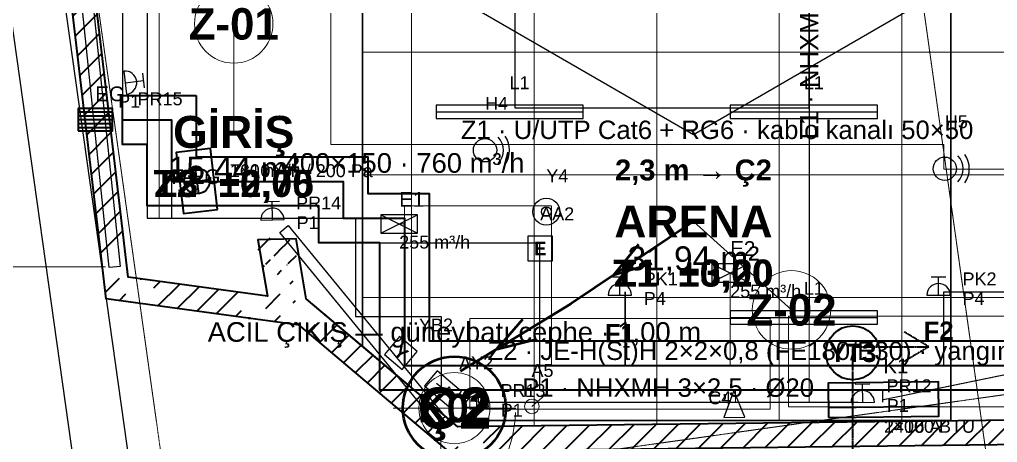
# Model space of a CAD drawing. Header units: millimetres. Extents: x -4681 to 15681, y -5011 to 17012.
# Drawn here: x -197 to 7780, y -180 to 3265 of the extents above; entities that cross this region are included whole.
import ezdxf
from ezdxf.enums import TextEntityAlignment as Align

# ---------------------------------------------------------------- set-up
doc = ezdxf.new("R2010")
doc.units = ezdxf.units.MM
doc.linetypes.add('DASHDOT', pattern=[3.556, 2.54, -0.508, 0, -0.508])
doc.linetypes.add('DASHED', pattern=[1.524, 1.27, -0.254])
for name, color, linetype, lineweight in [('A-CEPHE', 5, 'Continuous', 25), ('A-DUVAR-MEVCUT', 8, 'Continuous', 35), ('A-EKIPMAN', 9, 'Continuous', 18), ('A-KAPI', 8, 'Continuous', 18), ('A-KESIT-HAT', 1, 'DASHDOT', 35), ('A-MAHAL', 250, 'Continuous', 18), ('A-TAVAN-SINIR', 150, 'Continuous', 25), ('A-TAVAN-YAZI', 150, 'Continuous', 13), ('A-YANGIN-EKIP', 1, 'Continuous', 35), ('A-YANGIN-KACIS', 3, 'Continuous', 50), ('A-YAZI', 7, 'Continuous', 13), ('A-ZEMIN-DERZ', 253, 'Continuous', 13), ('A-ZEMIN-SINIR', 30, 'Continuous', 25), ('A-ZEMIN-YAZI', 30, 'Continuous', 13), ('E-AYD-ACIL', 3, 'Continuous', 25), ('E-AYD-ANAHTAR', 2, 'Continuous', 18), ('E-AYD-ARMATUR', 2, 'Continuous', 25), ('E-AYD-LINYE', 2, 'Continuous', 25), ('E-AYD-SORTI', 2, 'DASHED', 18), ('E-KUVVET-CIHAZ', 5, 'Continuous', 25), ('E-KUVVET-LINYE', 5, 'Continuous', 25), ('E-KUVVET-PRIZ', 5, 'Continuous', 25), ('E-YAZI', 7, 'Continuous', 13), ('E-ZAYIF-KAMERA', 6, 'Continuous', 25), ('E-ZAYIF-LINYE', 6, 'DASHED', 13), ('E-ZAYIF-SES', 6, 'Continuous', 25), ('E-ZAYIF-TAVA', 6, 'Continuous', 18), ('E-ZAYIF-YANGIN', 1, 'Continuous', 25), ('G-AKS-HAT', 8, 'DASHDOT', 18), ('G-OLCU', 7, 'Continuous', 13), ('G-OLCU-ZINCIR', 7, 'Continuous', 13), ('M-HAVA-BRANSMAN', 3, 'DASHED', 18), ('M-HAVA-CIHAZ', 2, 'Continuous', 35), ('M-HAVA-EGZOZ', 1, 'Continuous', 35), ('M-HAVA-MENFEZ', 3, 'Continuous', 25), ('M-KLIMA-BAKIR', 4, 'Continuous', 25), ('M-KLIMA-DRENAJ', 4, 'DASHED', 18), ('M-KLIMA-IC', 4, 'Continuous', 35), ('M-YAZI', 7, 'Continuous', 13)]:
    doc.layers.add(name, color=color, linetype=linetype, lineweight=lineweight)
doc.styles.add('GYM', font='arial.ttf')
doc.styles.add('GYM-B', font='arialbd.ttf')
doc.styles.add('OpenSansCondensed-Light', font='OpenSansCondensed-Light.ttf')
doc.dimstyles.new('EZDXF', dxfattribs={"dimtxt": 0.25, "dimasz": 0.175, "dimexe": 0.375, "dimexo": 0.125, "dimgap": 0.1, "dimtad": 1, "dimlfac": 100, "dimzin": 12, "dimdsep": 46, "dimtxsty": 'OpenSansCondensed-Light', "dimblk": 'ARCHTICK', "dimcen": 2.5, "dimazin": 3, "dimtfac": 0.5, "dimtmove": 2, "dimatfit": 3})
doc.dimstyles.new('GYM-50', dxfattribs={"dimscale": 50, "dimtxt": 2.5, "dimasz": 2.5, "dimexe": 1.25, "dimexo": 1.5, "dimgap": 0.9, "dimtad": 1, "dimdec": 0, "dimtxsty": 'GYM', "dimblk": 'ARCHTICK', "dimcen": 2.5, "dimclrd": 7, "dimclre": 7, "dimclrt": 7, "dimazin": 3, "dimtfac": 1, "dimtmove": 0, "dimatfit": 3, "dimlwd": 18, "dimlwe": 13})

# ---------------------------------------------------------------- blocks, each defined once
blk = doc.blocks.new('_ARCHTICK')
at = {"color": 0, "linetype": 'BYBLOCK', "const_width": 0.15}
blk.add_lwpolyline([(-0.5, -0.5), (0.5, 0.5)], dxfattribs=at)
blk = doc.blocks.new('M_MENFEZ_EGZOZ')
for p, q in [((-150, -75), (150, 75)), ((-150, 75), (150, -75))]:
    blk.add_line(p, q)
blk.add_lwpolyline([(-150, -75), (150, -75), (150, 75), (-150, 75)], close=True)
at = {"style": 'GYM'}
for tag, p, height in [('KOD', (0, 140), 120), ('DEBI', (0, -200), 105)]:
    blk.add_attdef(tag, p, '', height=height, dxfattribs=at)
blk = doc.blocks.new('M_FAN')
for q in [(0, 105), (-105, 0), (105, 0), (0, -105)]:
    blk.add_line((0, 0), q)
blk.add_lwpolyline([(-250, -140), (250, -140), (250, 140), (-250, 140)], close=True)
blk.add_circle((0, 0), 105)
at = {"style": 'GYM'}
for tag, p, height in [('KOD', (0, 210), 120), ('TANIM', (0, -270), 105)]:
    blk.add_attdef(tag, p, '', height=height, dxfattribs=at)
blk = doc.blocks.new('M_PANJUR')
for p, q in [((-140, 64), (140, 64)), ((-140, 32), (140, 32)), ((-140, 0), (140, 0)), ((-140, -32), (140, -32)), ((-140, -64), (140, -64))]:
    blk.add_line(p, q)
blk.add_lwpolyline([(-140, -90), (140, -90), (140, 90), (-140, 90)], close=True)
at = {"style": 'GYM'}
blk.add_attdef('KOD', (0, 150), '', height=120, dxfattribs=at)
blk = doc.blocks.new('M_KLIMA_IC')
blk.add_line((-450, -60), (450, -60))
blk.add_lwpolyline([(-450, -140), (450, -140), (450, 140), (-450, 140)], close=True)
at = {"style": 'GYM'}
for tag, p, height in [('KOD', (0, 215), 120), ('KAPASITE', (0, -270), 105)]:
    blk.add_attdef(tag, p, '', height=height, dxfattribs=at)
blk = doc.blocks.new('E_ARMATUR_LINEER')
blk.add_line((-600, 0), (600, 0))
blk.add_lwpolyline([(-600, -55), (600, -55), (600, 55), (-600, 55)], close=True)
at = {"style": 'GYM'}
blk.add_attdef('LINYE', (0, 185), '', height=105, dxfattribs=at)
blk = doc.blocks.new('E_ACIL')
blk.add_lwpolyline([(-100, -100), (100, -100), (100, 100), (-100, 100)], close=True)
at = {"style": 'GYM-B'}
blk.add_text('E', height=110, dxfattribs=at).set_placement((0, 0), align=Align.MIDDLE_CENTER)
at = {"style": 'GYM'}
blk.add_attdef('KOD', (0, 230), '', height=105, dxfattribs=at)
blk = doc.blocks.new('E_YONLENDIRME')
for points in [[(-130, -80), (130, -80), (130, 80), (-130, 80)], [(30, 45), (80, 0), (30, -45)]]:
    blk.add_lwpolyline(points, close=True)
blk.add_lwpolyline([(-70, 0), (30, 0)])
at = {"style": 'GYM'}
blk.add_attdef('KOD', (0, 205), '', height=105, dxfattribs=at)
blk = doc.blocks.new('E_ANAHTAR')
blk.add_line((0, 0), (130, 110))
blk.add_circle((0, 0), 60)
at = {"style": 'GYM'}
blk.add_attdef('KOD', (0, 240), '', height=105, dxfattribs=at)
blk = doc.blocks.new('E_PRIZ')
for p, q in [((-60, 150), (60, 150)), ((0, 0), (0, 150)), ((-95, 0), (95, 0))]:
    blk.add_line(p, q)
blk.add_arc((0, 0), 95, 0, 180)
at = {"style": 'GYM'}
for tag, p in [('KOD', (195, 80)), ('LINYE', (195, -80))]:
    blk.add_attdef(tag, p, '', height=105, dxfattribs=at)
blk = doc.blocks.new('E_KAMERA')
blk.add_lwpolyline([(-110, -85), (110, 0), (-110, 85)], close=True)
at = {"style": 'GYM'}
blk.add_attdef('KOD', (0, 210), '', height=105, dxfattribs=at)
blk = doc.blocks.new('E_HOPARLOR')
blk.add_circle((0, 0), 95)
for radius, start, end in [(150, -45, 45), (200, -35, 35)]:
    blk.add_arc((0, 0), radius, start, end)
at = {"style": 'GYM'}
blk.add_attdef('KOD', (0, 330), '', height=105, dxfattribs=at)
blk = doc.blocks.new('E_DEDEKTOR')
for radius in [110, 40]:
    blk.add_circle((0, 0), radius)
at = {"style": 'GYM'}
blk.add_attdef('KOD', (0, 240), '', height=105, dxfattribs=at)
blk = doc.blocks.new('E_YANGIN_BUTON')
blk.add_lwpolyline([(-95, -95), (95, -95), (95, 95), (-95, 95)], close=True)
at = {"style": 'GYM-B'}
blk.add_text('Y', height=105, dxfattribs=at).set_placement((0, 0), align=Align.MIDDLE_CENTER)
at = {"style": 'GYM'}
blk.add_attdef('KOD', (0, 230), '', height=105, dxfattribs=at)

msp = doc.modelspace()

# ---------------------------------------------------------------- hatches: boundary and pattern name
at = {"layer": 'A-DUVAR-MEVCUT'}
h = msp.add_hatch(dxfattribs=at)
h.set_pattern_fill('ANSI31', scale=40)
h.paths.add_polyline_path([(755.9, 6839.6), (760.1, 6814), (957.4615, 6846.37962), (953.2615, 6871.97962)])
h.paths.add_polyline_path([(970.1, 6843.47545), (760.1, 6814), (755.9, 6839.6), (550.1, 6819.23615), (550.1, 7020.21287), (588.37327, 7024), (970.1, 7024)])
h.paths.add_polyline_path([(760.1, 6814), (1177.6, 6872.6), (1149.80064, 7070.65857), (732.30064, 7012.05857)])
h.paths.add_polyline_path([(1148.79926, 7082.6), (1177.6, 6872.6), (967.6, 6843.12455), (967.6, 7082.6)])
h.paths.add_polyline_path([(1177.6, 6872.6), (1133, 7197.8), (934.85479, 7170.6251), (979.45479, 6845.4251)])
h.paths.add_polyline_path([(998.71736, 7407.8), (1032.1, 7184.8), (1133, 7197.8), (1161.80074, 6987.8), (923, 6987.8), (923, 7407.8)])
h.paths.add_polyline_path([(1133, 7197.8), (1032.1, 7184.8), (1057.65684, 6986.4396), (1158.55684, 6999.4396)])
h.paths.add_polyline_path([(1000.66343, 7394.8), (1032.1, 7184.8), (1133, 7197.8), (1163.58364, 6974.8), (822.1, 6974.8), (822.1, 7047.12719), (850.06655, 7049.89447), (822.1, 7236.71433), (822.1, 7394.8)])
h.paths.add_polyline_path([(1032.1, 7184.8), (863.6, 8310.4), (665.80397, 8280.79034), (834.30397, 7155.19034)])
h.paths.add_polyline_path([(1073.6, 8341.83924), (863.6, 8310.4), (895.03657, 8100.4), (692.80804, 8100.4), (653.6, 8362.31433), (653.6, 8481.18967), (915.50741, 8520.4), (1073.6, 8520.4)])
h.paths.add_polyline_path([(863.6, 8310.4), (4855.3, 8908), (4825.68788, 9105.79566), (833.98788, 8508.19566)])
h.paths.add_polyline_path([(4645.3, 9078.78967), (4907.20741, 9118), (5050.72489, 9118), (5053.40565, 8996.24161), (5065.3, 8997.89562), (5065.3, 8795.97116), (4858.4, 8767.2), (4855.3, 8908), (4645.3, 8876.56076)])
h.paths.add_polyline_path([(4855.3, 8908), (4858.4, 8767.2), (5058.35154, 8771.60234), (5055.25154, 8912.40234)])
h.paths.add_polyline_path([(5068.4, 8977.2), (5068.4, 8796.40224), (4858.4, 8767.2), (4855.3, 8908), (4648.4, 8877.02487), (4648.4, 8977.2)])
h.paths.add_polyline_path([(4858.4, 8767.2), (6449.1, 8988.4), (6421.55341, 9186.49388), (4830.85341, 8965.29388)])
h.paths.add_polyline_path([(6412.11555, 9198.4), (6449.1, 8988.4), (6239.1, 8959.19776), (6239.1, 9198.4)])
h.paths.add_polyline_path([(6449.1, 8988.4), (5826, 12526.4), (5629.03136, 12491.71058), (6252.13136, 8953.71058)])
h.paths.add_polyline_path([(6036, 12554.40138), (5826, 12526.4), (5862.98445, 12316.4), (5659.90644, 12316.4), (5616, 12565.70346), (5616, 12700.16874), (5887.72105, 12736.4), (6036, 12736.4)])
h.paths.add_polyline_path([(5826, 12526.4), (9875.8, 13066.4), (9849.36597, 13264.64541), (5799.56597, 12724.64541)])
h.paths.add_polyline_path([(9908.3115, 12856.4), (9875.8, 13066.4), (9665.8, 13038.39862), (9665.8, 13240.16874), (9937.52105, 13276.4), (10045.67113, 13276.4), (10085.8, 13017.19747), (10085.8, 12856.4)])
h.paths.add_polyline_path([(9875.8, 13066.4), (10521.21197, 8897.52123), (10718.85739, 8928.12004), (10073.44542, 13096.99881)])
h.paths.add_polyline_path([(10553.73829, 8687.52123), (10521.21197, 8897.52123), (10488.70047, 9107.52123), (10691.0831, 9107.52123), (10718.85634, 8928.12685), (10731.21197, 8848.35507), (10731.21197, 8687.52123)])
h.paths.add_polyline_path([(10521.21197, 8897.52123), (11110.70061, 5091.60025), (11308.34393, 5122.21268), (10718.85528, 8928.13366)])
h.paths.add_polyline_path([(11143.22349, 4881.60025), (11110.70061, 5091.60025), (11078.17429, 5301.60025), (11280.55908, 5301.60025), (11308.34393, 5122.21268), (11320.70061, 5042.42563), (11320.70061, 4881.60025)])
h.paths.add_polyline_path([(11110.70061, 5091.60025), (11722.09975, 1143.79998), (11919.74355, 1174.40925), (11308.34442, 5122.20951)])
h.paths.add_polyline_path([(11512.09975, 1130.5534), (11722.09975, 1143.79998), (11689.57687, 1353.79998), (11891.96116, 1353.79998), (11932.09975, 1094.62537), (11932.09975, 956.64906), (11569.86991, 933.79998), (11512.09975, 933.79998)])
h.paths.add_polyline_path([(11722.09975, 1143.79998), (10588.6, 1072.3), (10601.19077, 872.69671), (11734.69052, 944.1967)])
h.paths.add_polyline_path([(10378.6, 1282.3), (10561.73131, 1282.3), (10588.6, 1072.3), (10798.6, 1085.54658), (10798.6, 885.14908), (10436.37017, 862.3), (10413.83831, 862.3), (10411.93809, 877.15172), (10393.83456, 862.3), (10378.6, 862.3)])
h.paths.add_polyline_path([(10588.6, 1072.3), (10524, 1577.2), (10325.61719, 1551.81769), (10390.21719, 1046.91769)])
h.paths.add_polyline_path([(10314, 1367.2), (10314, 1558.4237), (10524, 1577.2), (10550.86869, 1367.2)])
h.paths.add_polyline_path([(10524, 1577.2), (10238.8, 1551.7), (10256.61114, 1352.49467), (10541.81114, 1377.99467)])
h.paths.add_polyline_path([(10448.8, 1341.7), (10265.66869, 1341.7), (10238.8, 1551.7), (10448.8, 1570.4763)])
h.paths.add_polyline_path([(10238.8, 1551.7), (10303.4, 1046.8), (10501.78281, 1072.18231), (10437.18281, 1577.08231)])
h.paths.add_polyline_path([(10093.4, 874.52078), (10303.4, 1046.8), (10276.53131, 1256.8), (10513.4, 1256.8), (10513.4, 867.15896), (10414.0187, 860.89009), (10411.93809, 877.15172), (10362.7513, 836.8), (10093.4, 836.8)])
h.paths.add_polyline_path([(10303.4, 1046.8), (9540.39155, 420.84523), (9667.24235, 266.22027), (10430.25079, 892.17505)])
h.paths.add_polyline_path([(9330.39155, 248.48705), (9540.39155, 420.84523), (9750.39155, 593.12445), (9750.39155, 334.43399), (9667.25972, 266.23453), (9599.77378, 210.84523), (9330.39155, 210.84523)])
h.paths.add_polyline_path([(9540.39155, 420.84523), (9046.39991, 15.4), (9173.28544, -139.19645), (9667.27708, 266.24878)])
h.paths.add_polyline_path([(9256.39991, -70.97998), (9119.02362, -183.73201), (8836.39991, -187.16739), (8836.39991, 12.84738), (9046.39991, 15.4), (9256.39991, 187.75817)])
h.paths.add_polyline_path([(9046.39991, 15.4), (3378.1, -53.5), (3380.53088, -253.48523), (9048.83079, -184.58523)])
h.paths.add_polyline_path([(3588.1, -250.96216), (3305.96755, -254.39157), (3168.1, -137.88881), (3168.1, 123.95713), (3378.1, -53.5), (3588.1, -50.94738)])
h.paths.add_polyline_path([(3378.1, -53.5), (2141.7, 991.3), (2012.61127, 838.53842), (3249.01127, -206.26158)])
h.paths.add_polyline_path([(1931.7, 796.08633), (1931.7, 1201.3), (2106.4269, 1201.3), (2141.7, 991.3), (2351.7, 813.84287), (2351.7, 781.3), (2080.34632, 781.3), (2063.38451, 795.63331), (2065.78953, 781.3), (2040.70597, 781.3)])
h.paths.add_polyline_path([(2141.7, 991.3), (2059.9, 1478.3), (1862.66297, 1445.17066), (1944.46297, 958.17066)])
h.paths.add_polyline_path([(1849.9, 1268.3), (1849.9, 1473.66617), (2059.9, 1478.3), (2095.1731, 1268.3)])
h.paths.add_polyline_path([(2059.9, 1478.3), (1747.2, 1471.4), (1751.6121, 1271.44867), (2064.3121, 1278.34867)])
h.paths.add_polyline_path([(1957.2, 1261.4), (1782.43643, 1261.4), (1747.2, 1471.4), (1957.2, 1476.03383)])
h.paths.add_polyline_path([(1747.2, 1471.4), (1824.2, 1012.5), (2021.44265, 1045.59585), (1944.44265, 1504.49585)])
h.paths.add_polyline_path([(2034.2, 1222.5), (2034.2, 802.5), (1884.41791, 802.5), (1614.2, 839.15424), (1614.2, 1040.98586), (1824.2, 1012.5), (1788.96357, 1222.5)])
h.paths.add_polyline_path([(1824.2, 1012.5), (688.9, 1166.5), (662.01681, 968.315), (1797.31681, 814.315)])
h.paths.add_polyline_path([(664.28409, 1376.5), (688.9, 1166.5), (898.9, 1138.01414), (898.9, 956.5), (749.11791, 956.5), (508.31777, 989.16381), (478.9, 1240.12882), (478.9, 1376.5)])
h.paths.add_polyline_path([(688.9, 1166.5), (32.3, 6768), (-166.33998, 6744.7157), (490.26002, 1143.2157)])
h.paths.add_polyline_path([(242.3, 6788.77944), (32.3, 6768), (56.91591, 6558), (-144.45343, 6558), (-177.7, 6841.62882), (-177.7, 6948.19728), (123.49059, 6978), (242.3, 6978)])
h.paths.add_polyline_path([(32.3, 6768), (755.9, 6839.6), (736.20624, 7038.62803), (12.60624, 6967.02803)])
h.paths.add_polyline_path([(965.9, 6842.88594), (760.1, 6814), (755.9, 6839.6), (545.9, 6818.82056), (545.9, 7019.79728), (847.09059, 7049.6), (965.9, 7049.6)])

# ---------------------------------------------------------------- linework, layer by layer
at = {"layer": 'A-CEPHE'}
for points in [[(-44.75972, 6835.35588), (44.75972, 6844.64412), (624.75972, 1254.64412), (535.24028, 1245.35588)], [(3274.7883, 28.54425), (3205.2117, -28.54425), (1925.2117, 1531.45575), (1994.7883, 1588.54425)]]:
    msp.add_lwpolyline(points, close=True, dxfattribs=at)
at = {"layer": 'A-DUVAR-MEVCUT'}
msp.add_lwpolyline([(850.06655, 7049.89447), (636.19468, 8478.58391), (5050.25338, 9139.41551), (5053.40565, 8996.24161), (6216.16446, 9157.93285), (5592.86181, 12697.08349), (10043.48371, 13290.52905), (10718.85634, 8928.12685), (11308.34393, 5122.21268), (11953.26152, 957.98393), (10414.0187, 860.89009), (10411.93809, 877.15172), (9667.25972, 266.23453), (9119.02362, -183.73201), (3305.96755, -254.39157), (2063.38451, 795.63331), (2066.37374, 777.81824), (508.31777, 989.16381), (-190.04858, 6946.9754)], close=True, dxfattribs=at)
msp.add_lwpolyline([(9046.39991, 15.4), (3378.1, -53.5), (2141.7, 991.3), (2059.9, 1478.3), (1747.2, 1471.4), (1824.2, 1012.5), (688.9, 1166.5), (32.3, 6768), (755.9, 6839.6), (760.1, 6814), (1177.6, 6872.6), (1133, 7197.8), (1032.1, 7184.8), (863.6, 8310.4), (4855.3, 8908), (4858.4, 8767.2), (6449.1, 8988.4), (5826, 12526.4)], dxfattribs=at)
at = {"layer": 'A-EKIPMAN'}
for points in [[(5300, 6369.88661), (3550.72689, 5359.9433), (3550.72689, 3340.0567), (5300, 2330.11339), (7049.27311, 3340.0567), (7049.27311, 5359.9433)], [(5925, 90), (5925, 830), (3475, 830), (3475, 90)], [(8525, 110), (8525, 850), (6075, 850), (6075, 110)]]:
    msp.add_lwpolyline(points, close=True, dxfattribs=at)
at = {"layer": 'A-KAPI'}
msp.add_line((2850, 100), (3850, 100), dxfattribs=at)
msp.add_arc((2850, 100), 1000, -90, -2, dxfattribs=at)
at = {"layer": 'A-KESIT-HAT'}
for p, q in [((7220, 600), (7020, 720)), ((6600, -700), (6600, 600)), ((6600, 600), (7220, 600)), ((7220, 600), (7020, 480))]:
    msp.add_line(p, q, dxfattribs=at)
at = {"layer": 'A-MAHAL'}
for p, q in [((1550, 2350), (1550, 3230)), ((5300, 1620), (6100, 900)), ((3350, 100), (3350, 100))]:
    msp.add_line(p, q, dxfattribs=at)
for centre, radius in [((1550, 3230), 320), ((6100, 900), 320), ((3350, 100), 290)]:
    msp.add_circle(centre, radius, dxfattribs=at)
at = {"layer": 'A-TAVAN-SINIR'}
for points in [[(2600, 604.02093), (3314.78894, 0), (7400, 0), (7400, 6700), (2600, 6700), (2600, 8570.35757), (863.6, 8310.4), (4855.3, 8908), (4858.4, 8767.2), (6449.1, 8988.4), (5550, 8863.3727), (5550, 8520), (8252.57632, 8520), (9513.9, 399.1), (9046.4, 15.4), (3378.1, -53.5)], [(2141.7, 991.3), (2059.9, 1478.3), (1747.2, 1471.4), (1824.2, 1012.5), (688.9, 1166.5), (32.3, 6768), (755.9, 6839.6), (760.1, 6814), (1177.6, 6872.6), (1133, 7197.8), (1032.1, 7184.8), (863.6, 8310.4), (2600, 8570.35757), (2600, 604.02093)], [(7400, 6700), (7400, 0), (3314.78894, 0), (2600, 604.02093), (2600, 6700)]]:
    msp.add_lwpolyline(points, close=True, dxfattribs=at)
at = {"layer": 'A-YANGIN-EKIP'}
msp.add_circle((6600, 550), 220, dxfattribs=at)
at = {"layer": 'A-YANGIN-KACIS'}
for p, q in [((4650.4614, 1184.80914), (4853.19151, 1435.89951)), ((4650.4614, 1184.80914), (4959.78963, 1276.79785)), ((3696.40927, 581.139), (3909.44448, 823.54748)), ((3696.40927, 581.139), (4009.30794, 660.13455))]:
    msp.add_line(p, q, dxfattribs=at)
msp.add_lwpolyline([(5300, 1620), (4300, 950), (3400, 400)], dxfattribs=at)
msp.add_circle((3350, 100), 420, dxfattribs=at)
at = {"layer": 'A-ZEMIN-DERZ'}
for p, q in [((3000, 266.00734), (3000, 6700)), ((4000, 0), (4000, 6700)), ((5000, 0), (5000, 6700)), ((6000, 0), (6000, 6700)), ((7000, 0), (7000, 6700)), ((2600, 3000), (7400, 3000)), ((7400, 3000), (9109.93286, 3000)), ((2600, 2000), (7400, 2000)), ((7400, 2000), (9265.25107, 2000)), ((2600, 1000), (7400, 1000)), ((7400, 1000), (9420.56929, 1000)), ((3000, 266.00734), (3000, 266.00734)), ((3314.78894, 0), (7400, 0)), ((3314.78894, 0), (7400, 0)), ((4000, -45.94061), (4000, 0)), ((5000, -33.78529), (5000, 0)), ((7000, -9.47465), (7000, 0)), ((7400, 0), (7779.46502, 0))]:
    msp.add_line(p, q, dxfattribs=at)
at = {"layer": 'A-ZEMIN-SINIR'}
for points in [[(2600, 604.02093), (3314.78894, 0), (7400, 0), (7400, 6700), (2600, 6700), (2600, 8570.35757), (863.6, 8310.4), (4855.3, 8908), (4858.4, 8767.2), (6449.1, 8988.4), (5550, 8863.3727), (5550, 8520), (8252.57632, 8520), (9513.9, 399.1), (9046.4, 15.4), (3378.1, -53.5)], [(2141.7, 991.3), (2059.9, 1478.3), (1747.2, 1471.4), (1824.2, 1012.5), (688.9, 1166.5), (32.3, 6768), (755.9, 6839.6), (760.1, 6814), (1177.6, 6872.6), (1133, 7197.8), (1032.1, 7184.8), (863.6, 8310.4), (2600, 8570.35757), (2600, 604.02093)], [(7400, 6700), (7400, 0), (3314.78894, 0), (2600, 604.02093), (2600, 6700)], [(5300, 6369.88661), (3550.72689, 5359.9433), (3550.72689, 3340.0567), (5300, 2330.11339), (7049.27311, 3340.0567), (7049.27311, 5359.9433)]]:
    msp.add_lwpolyline(points, close=True, dxfattribs=at)
at = {"layer": 'E-AYD-LINYE'}
for p, q in [((6243, 5847), (6243, 847)), ((843, 4147), (843, 1647)), ((3843, 4147), (3843, 2547)), ((6243, 2547), (6243, 4147)), ((3843, 2547), (6243, 2547)), ((843, 1647), (2543, 1647)), ((2543, 1647), (2543, 1447)), ((2543, 1447), (4043, 1447)), ((4043, 1447), (4043, 247)), ((4043, 247), (3243, 247))]:
    msp.add_line(p, q, dxfattribs=at)
at = {"layer": 'E-AYD-SORTI'}
for p, q in [((6243, 147), (6243, 847)), ((3943, 147), (6243, 147))]:
    msp.add_line(p, q, dxfattribs=at)
at = {"layer": 'E-KUVVET-LINYE'}
for p, q in [((643, 6347), (643, 2447)), ((643, 6347), (643, 2447)), ((643, 6347), (643, 2447)), ((643, 5047), (643, 2747)), ((643, 2747), (643, 2447)), ((643, 2447), (1043, 2447)), ((643, 2447), (1043, 2447)), ((643, 2447), (1043, 2447)), ((643, 2447), (1043, 2447)), ((1043, 2447), (1043, 1647)), ((1043, 2447), (1043, 1647)), ((1043, 2447), (1043, 1647)), ((1043, 2447), (1043, 1947)), ((1043, 1947), (1243, 1947)), ((1043, 1647), (1843, 1647)), ((1043, 1647), (2543, 1647)), ((1043, 1647), (2543, 1647)), ((1843, 1647), (2543, 1647)), ((2543, 1647), (2543, 847)), ((2543, 1647), (2543, 847)), ((2543, 1647), (2543, 847)), ((4743, 447), (4743, 1047)), ((4743, 1047), (4743, 447)), ((7343, 447), (7343, 1047)), ((7343, 1047), (8843, 1047)), ((2543, 847), (3243, 847)), ((2543, 847), (3243, 847)), ((2543, 847), (3243, 847)), ((3243, 847), (3243, 247)), ((3243, 847), (3243, 447)), ((3243, 847), (3243, 247)), ((3243, 447), (4743, 447)), ((4743, 447), (7343, 447)), ((3243, 247), (3543, 247)), ((3243, 247), (6843, 247)), ((3543, 247), (3543, 147)), ((6843, 247), (6843, 147)), ((3543, 147), (6643, 147))]:
    msp.add_line(p, q, dxfattribs=at)
at = {"layer": 'E-ZAYIF-LINYE'}
for p, q in [((943, 3547), (943, 1647)), ((2943, 547), (2943, 1747)), ((2943, 1747), (4143, 1747)), ((4143, 1747), (4143, 447)), ((943, 1647), (2543, 1647)), ((2543, 1647), (2543, 847)), ((2543, 847), (2943, 847)), ((2943, 847), (2943, 547)), ((4143, 447), (8943, 447))]:
    msp.add_line(p, q, dxfattribs=at)
at = {"layer": 'E-ZAYIF-TAVA'}
for p, q in [((2343, 4647), (2343, 2247)), ((943, 3347), (943, 1647)), ((2343, 2247), (3643, 2247)), ((3643, 2247), (7343, 2247)), ((7343, 2247), (7343, 2047)), ((7343, 2047), (8743, 2047)), ((943, 1647), (2543, 1647)), ((2543, 1647), (2543, 847)), ((2543, 847), (3243, 847)), ((3243, 847), (3243, 247)), ((3243, 247), (5643, 247)), ((5643, 247), (5643, 147))]:
    msp.add_line(p, q, dxfattribs=at)
at = {"layer": 'G-AKS-HAT'}
for p, q in [((8105.77681, -3247.26143), (5456.27769, 15604.90439)), ((1504.91193, -4174.95249), (-1144.58719, 14677.21333)), ((-2110.55747, -1188.7443), (14845.47209, 1194.27024))]:
    msp.add_line(p, q, dxfattribs=at)
at = {"layer": 'M-HAVA-BRANSMAN'}
for p, q in [((2943, 1600), (2900, 1600)), ((2900, 1600), (2900, 1600)), ((5600, 447), (5600, 1200)), ((5600, 447), (5600, 447))]:
    msp.add_line(p, q, dxfattribs=at)
at = {"layer": 'M-HAVA-EGZOZ'}
msp.add_lwpolyline([(1243, 2647), (1243, 2147), (2643, 2147), (2643, 1847), (3143, 1847), (3143, 647), (8043, 647), (8043, 1447), (8443, 1447), (8443, 247), (2743, 247), (2743, 1447), (2243, 1447), (2243, 1747), (843, 1747), (843, 2247), (643, 2247), (643, 2647)], close=True, dxfattribs=at)
msp.add_lwpolyline([(643, 2447), (1043, 2447), (1043, 1947), (2443, 1947), (2443, 1647), (2943, 1647), (2943, 447), (5643, 447), (8243, 447), (8243, 1447)], dxfattribs=at)
at = {"layer": 'M-KLIMA-BAKIR'}
msp.add_lwpolyline([(6851, 169), (9050, 620), (9520, 3900), (10050, 5550), (10800, 6050), (11900, 6100)], dxfattribs=at)
at = {"layer": 'M-KLIMA-DRENAJ'}
msp.add_lwpolyline([(6851, 169), (9050, 620), (9520, 3900), (10600, 5300), (11600, 5550)], dxfattribs=at)

# ---------------------------------------------------------------- block references
at = {"layer": 'E-AYD-ACIL'}
msp.add_blockref('E_ACIL', (4050, 1400), dxfattribs=at).add_auto_attribs({'KOD': 'AA2'})
ref = msp.add_blockref('E_YONLENDIRME', (3257, 259), dxfattribs=dict(at, rotation=319.8))
ref.add_attrib('KOD', 'AY2', (3389.31883, 415.57819), dxfattribs={"layer": '0', "height": 105, "style": 'GYM'})
at = {"layer": 'E-AYD-ANAHTAR'}
ref = msp.add_blockref('E_ANAHTAR', (3982, 114), dxfattribs=dict(at, rotation=0.7))
ref.add_attrib('KOD', 'A5', (3979.06792, 353.98209), dxfattribs={"layer": '0', "height": 105, "style": 'GYM'})
at = {"layer": 'E-AYD-ARMATUR'}
for p in [(3800, 2513), (6200, 2513), (6200, 838)]:
    msp.add_blockref('E_ARMATUR_LINEER', p, dxfattribs=at).add_auto_attribs({'LINYE': 'L1'})
at = {"layer": 'E-KUVVET-CIHAZ'}
ref = msp.add_blockref('M_FAN', (1250, 1950), dxfattribs=dict(at, rotation=96.7))
ref.add_attrib('KOD', 'F-EG', (1041.43416, 1925.49915), dxfattribs={"layer": '0', "height": 120, "style": 'GYM'})
ref.add_attrib('TANIM', '1×10 A', (1518.15608, 1981.5011), dxfattribs={"layer": '0', "height": 105, "style": 'GYM'})
ref = msp.add_blockref('M_KLIMA_IC', (6851, 169), dxfattribs=dict(at, rotation=0.7))
ref.add_attrib('KOD', 'K1', (6848.37334, 383.98395), dxfattribs={"layer": '0', "height": 120, "style": 'GYM'})
ref.add_attrib('KAPASITE', '1×16 A', (6854.29859, -100.97985), dxfattribs={"layer": '0', "height": 105, "style": 'GYM'})
at = {"layer": 'E-KUVVET-PRIZ'}
ref = msp.add_blockref('E_PRIZ', (664, 2751), dxfattribs=dict(at, rotation=276.7))
ref.add_attrib('KOD', 'PR15', (766.20445, 2566.66538), dxfattribs={"layer": '0', "height": 105, "style": 'GYM'})
ref.add_attrib('LINYE', 'P1', (607.29714, 2547.99806), dxfattribs={"layer": '0', "height": 105, "style": 'GYM'})
ref = msp.add_blockref('E_PRIZ', (1866, 1634), dxfattribs=dict(at, rotation=1.3))
ref.add_attrib('KOD', 'PR14', (2059.13482, 1718.40344), dxfattribs={"layer": '0', "height": 105, "style": 'GYM'})
ref.add_attrib('LINYE', 'P1', (2062.7648, 1558.44462), dxfattribs={"layer": '0', "height": 105, "style": 'GYM'})
for p, values in [((4700, 1020), {'KOD': 'PK1', 'LINYE': 'P4'}), ((7300, 1020), {'KOD': 'PK2', 'LINYE': 'P4'})]:
    msp.add_blockref('E_PRIZ', p, dxfattribs=at).add_auto_attribs(values)
ref = msp.add_blockref('E_PRIZ', (6681, 147), dxfattribs=dict(at, rotation=0.7))
ref.add_attrib('KOD', 'PR12', (6875.00809, 229.37634), dxfattribs={"layer": '0', "height": 105, "style": 'GYM'})
ref.add_attrib('LINYE', 'P1', (6876.96281, 69.38829), dxfattribs={"layer": '0', "height": 105, "style": 'GYM'})
ref = msp.add_blockref('E_PRIZ', (3532, 108), dxfattribs=dict(at, rotation=0.7))
ref.add_attrib('KOD', 'PR13', (3726.00809, 190.37634), dxfattribs={"layer": '0', "height": 105, "style": 'GYM'})
ref.add_attrib('LINYE', 'P1', (3727.96281, 30.38829), dxfattribs={"layer": '0', "height": 105, "style": 'GYM'})
at = {"layer": 'E-ZAYIF-KAMERA'}
ref = msp.add_blockref('E_KAMERA', (5632, 134), dxfattribs=dict(at, rotation=90.7))
ref.add_attrib('KOD', 'C4', (5422.01567, 131.43443), dxfattribs={"layer": '0', "height": 105, "style": 'GYM'})
at = {"layer": 'E-ZAYIF-SES'}
for p, values in [((3600, 2200), {'KOD': 'H4'}), ((7350, 2050), {'KOD': 'H5'})]:
    msp.add_blockref('E_HOPARLOR', p, dxfattribs=at).add_auto_attribs(values)
at = {"layer": 'E-ZAYIF-YANGIN'}
msp.add_blockref('E_DEDEKTOR', (4100, 1700), dxfattribs=at).add_auto_attribs({'KOD': 'Y4'})
ref = msp.add_blockref('E_YANGIN_BUTON', (2913, 549), dxfattribs=dict(at, rotation=319.8))
ref.add_attrib('KOD', 'YB2', (3061.45527, 724.67309), dxfattribs={"layer": '0', "height": 105, "style": 'GYM'})
at = {"layer": 'M-HAVA-CIHAZ'}
msp.add_blockref('M_PANJUR', (420, 2450), dxfattribs=at).add_auto_attribs({'KOD': 'EG'})
ref = msp.add_blockref('M_FAN', (1250, 1950), dxfattribs=dict(at, rotation=96.7))
ref.add_attrib('KOD', 'F-EG', (1041.43416, 1925.49915), dxfattribs={"layer": '0', "height": 120, "style": 'GYM'})
ref.add_attrib('TANIM', '760 m³/h / 200 Pa', (1518.15608, 1981.5011), dxfattribs={"layer": '0', "height": 105, "style": 'GYM'})
at = {"layer": 'M-HAVA-MENFEZ'}
for p, values in [((2900, 1600), {'KOD': 'E1', 'DEBI': '255 m³/h'}), ((5600, 1200), {'KOD': 'E2', 'DEBI': '255 m³/h'})]:
    msp.add_blockref('M_MENFEZ_EGZOZ', p, dxfattribs=at).add_auto_attribs(values)
at = {"layer": 'M-KLIMA-IC'}
ref = msp.add_blockref('M_KLIMA_IC', (6851, 169), dxfattribs=dict(at, rotation=0.7))
ref.add_attrib('KOD', 'K1', (6848.37334, 383.98395), dxfattribs={"layer": '0', "height": 120, "style": 'GYM'})
ref.add_attrib('KAPASITE', '24000 BTU', (6854.29859, -100.97985), dxfattribs={"layer": '0', "height": 105, "style": 'GYM'})

# ---------------------------------------------------------------- texts
at = {"layer": 'A-EKIPMAN', "style": 'GYM-B'}
for s, p in [('F2', (7300, 730)), ('F1', (4700, 710))]:
    msp.add_text(s, height=150, dxfattribs=at).set_placement(p, align=Align.MIDDLE_CENTER)
at = {"layer": 'A-MAHAL', "style": 'GYM-B'}
for s, height, p in [('Z-01', 256, (1550, 3230)), ('Z-02', 256, (6100, 900)), ('K02', 232, (3350, 100))]:
    msp.add_text(s, height=height, dxfattribs=at).set_placement(p, align=Align.MIDDLE_CENTER)
at = {"layer": 'A-TAVAN-YAZI', "style": 'GYM-B'}
for s, p in [('T2  +2,75', (1550, 1930)), ('T1  +3,20', (5300, 1200))]:
    msp.add_text(s, height=220, dxfattribs=at).set_placement(p, align=Align.MIDDLE_CENTER)
at = {"layer": 'A-YANGIN-EKIP', "style": 'GYM-B'}
msp.add_text('YT3', height=150, dxfattribs=at).set_placement((6600, 550), align=Align.MIDDLE_CENTER)
at = {"layer": 'A-YANGIN-KACIS'}
for s, height, style, p in [('2,3 m → Ç2', 170, 'GYM-B', (5300, 2040)), ('ACİL ÇIKIŞ — güneybatı cephe · 1,00 m', 160, 'GYM', (3350, 720)), ('Ç2', 336, 'GYM-B', (3350, 100))]:
    msp.add_text(s, height=height, dxfattribs=dict(at, style=style)).set_placement(p, align=Align.MIDDLE_CENTER)
at = {"layer": 'A-YAZI'}
for s, height, style, p in [('GİRİŞ', 260, 'GYM-B', (1550, 2350)), ('15,44 m²', 195, 'GYM', (1550, 2050)), ('ARENA', 260, 'GYM-B', (5300, 1620)), ('31,94 m²', 195, 'GYM', (5300, 1320))]:
    msp.add_text(s, height=height, dxfattribs=dict(at, style=style)).set_placement(p, align=Align.MIDDLE_CENTER)
at = {"layer": 'A-ZEMIN-YAZI', "style": 'GYM-B'}
for s, p in [('Z3  ±0,00', (1550, 1930)), ('Z1  ±0,00', (5300, 1200))]:
    msp.add_text(s, height=220, dxfattribs=at).set_placement(p, align=Align.MIDDLE_CENTER)
at = {"layer": 'E-YAZI', "style": 'GYM'}
msp.add_text('L1 · NHXMH 3×2,5 · Ø20', height=150, rotation=90, dxfattribs=at).set_placement((6243, 3467), align=Align.MIDDLE_CENTER)
for s, p in [('Z1 · U/UTP Cat6 + RG6 · kablo kanalı 50×50', (5493, 2367)), ('Z2 · JE-H(St)H 2×2×0,8 (FE180/E30) · yangın algılama çevrimi', (6543, 567)), ('P1 · NHXMH 3×2,5 · Ø20', (5093, 267))]:
    msp.add_text(s, height=150, dxfattribs=at).set_placement(p, align=Align.MIDDLE_CENTER)
at = {"layer": 'M-YAZI', "style": 'GYM'}
msp.add_text('400×150 · 760 m³/h', height=160, dxfattribs=at).set_placement((2943, 2097), align=Align.MIDDLE_CENTER)

# ---------------------------------------------------------------- dimensions: what is measured, and where the dimension line sits
at = {"layer": 'G-OLCU'}
msp.add_linear_dim(base=(-810, 6840), p1=(0, 6840), p2=(580, 1250), angle=90, dimstyle='GYM-50', dxfattribs=at).render()
msp.add_linear_dim(base=(3240, -1100), p1=(3240, 0), p2=(8920, 0), dimstyle='GYM-50', dxfattribs=at).render()
at = {"layer": 'G-OLCU-ZINCIR'}
for base, p1, p2 in [((761.21992, -785.14231), (-130.02134, -910.3981), (-1864.49045, 11430.99092)), ((315.599294, -847.770206), (-130.021337, -910.398102), (-1379.227396, 7978.164864))]:
    msp.add_linear_dim(base=base, p1=p1, p2=p2, angle=98, dimstyle='EZDXF', dxfattribs=at).render()

doc.saveas('drawing.dxf')
